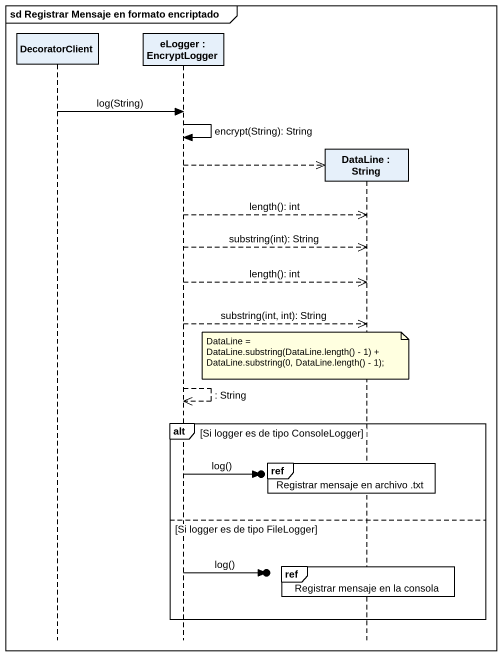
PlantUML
@startuml
mainframe sd Registrar Mensaje en formato encriptado
hide footbox
participant DecoratorClient
participant "eLogger : EncryptLogger" as eLogger
participant "DataLine : String" as DataLine

DecoratorClient -> eLogger : log(String)
eLogger -> eLogger : encrypt(String): String
eLogger -->> DataLine **
eLogger -->> DataLine : length(): int
eLogger -->> DataLine : substring(int): String
eLogger -->> DataLine : length(): int
eLogger -->> DataLine : substring(int, int): String
note over DataLine
  DataLine = DataLine.substring(DataLine.length() - 1) +
  DataLine.substring(0, DataLine.length() - 1);
end note
eLogger -->> eLogger : : String
alt Si logger es de tipo ConsoleLogger
  ref over DataLine : Registrar mensaje en archivo .txt
  eLogger ->o] : log()
else Si logger es de tipo FileLogger
  ref over DataLine : Registrar mensaje en la consola
  eLogger ->o] : log()
end
@enduml
